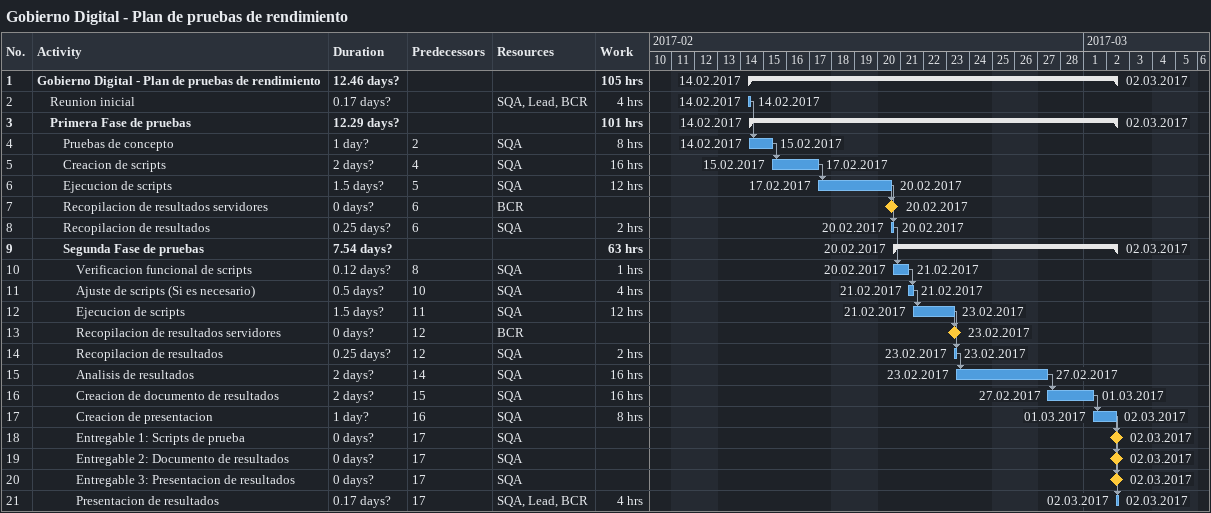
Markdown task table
Gobierno Digital - Plan de pruebas de rendimiento

| ID | Level | Task | Duration | Start | Finish | Predecessors | Resources | Work (h) |
|---|---|---|---|---|---|---|---|---|
| 1 | 1 | **Gobierno Digital - Plan de pruebas de rendimiento** | 12.46d? | 2017-02-14 | 2017-03-02 |  |  | 105 |
| 2 | 2 | Reunion inicial | 0.17d? | 2017-02-14 | 2017-02-14 |  | SQA, Lead, BCR | 4 |
| 3 | 2 | **Primera Fase de pruebas** | 12.29d? | 2017-02-14 | 2017-03-02 |  |  | 101 |
| 4 | 3 | Pruebas de concepto | 1d? | 2017-02-14 | 2017-02-15 | 2 | SQA | 8 |
| 5 | 3 | Creacion de scripts | 2d? | 2017-02-15 | 2017-02-17 | 4 | SQA | 16 |
| 6 | 3 | Ejecucion de scripts | 1.5d? | 2017-02-17 | 2017-02-20 | 5 | SQA | 12 |
| 7 | 3 | Recopilacion de resultados servidores | 0d? | 2017-02-20 | 2017-02-20 | 6 | BCR |  |
| 8 | 3 | Recopilacion de resultados | 0.25d? | 2017-02-20 | 2017-02-20 | 6 | SQA | 2 |
| 9 | 3 | **Segunda Fase de pruebas** | 7.54d? | 2017-02-20 | 2017-03-02 |  |  | 63 |
| 10 | 4 | Verificacion funcional de scripts | 0.12d? | 2017-02-20 | 2017-02-21 | 8 | SQA | 1 |
| 11 | 4 | Ajuste de scripts (Si es necesario) | 0.5d? | 2017-02-21 | 2017-02-21 | 10 | SQA | 4 |
| 12 | 4 | Ejecucion de scripts | 1.5d? | 2017-02-21 | 2017-02-23 | 11 | SQA | 12 |
| 13 | 4 | Recopilacion de resultados servidores | 0d? | 2017-02-23 | 2017-02-23 | 12 | BCR |  |
| 14 | 4 | Recopilacion de resultados | 0.25d? | 2017-02-23 | 2017-02-23 | 12 | SQA | 2 |
| 15 | 4 | Analisis de resultados | 2d? | 2017-02-23 | 2017-02-27 | 14 | SQA | 16 |
| 16 | 4 | Creacion de documento de resultados | 2d? | 2017-02-27 | 2017-03-01 | 15 | SQA | 16 |
| 17 | 4 | Creacion de presentacion | 1d? | 2017-03-01 | 2017-03-02 | 16 | SQA | 8 |
| 18 | 4 | Entregable 1: Scripts de prueba | 0d? | 2017-03-02 | 2017-03-02 | 17 | SQA |  |
| 19 | 4 | Entregable 2: Documento de resultados | 0d? | 2017-03-02 | 2017-03-02 | 17 | SQA |  |
| 20 | 4 | Entregable 3: Presentacion de resultados | 0d? | 2017-03-02 | 2017-03-02 | 17 | SQA |  |
| 21 | 4 | Presentacion de resultados | 0.17d? | 2017-03-02 | 2017-03-02 | 17 | SQA, Lead, BCR | 4 |
